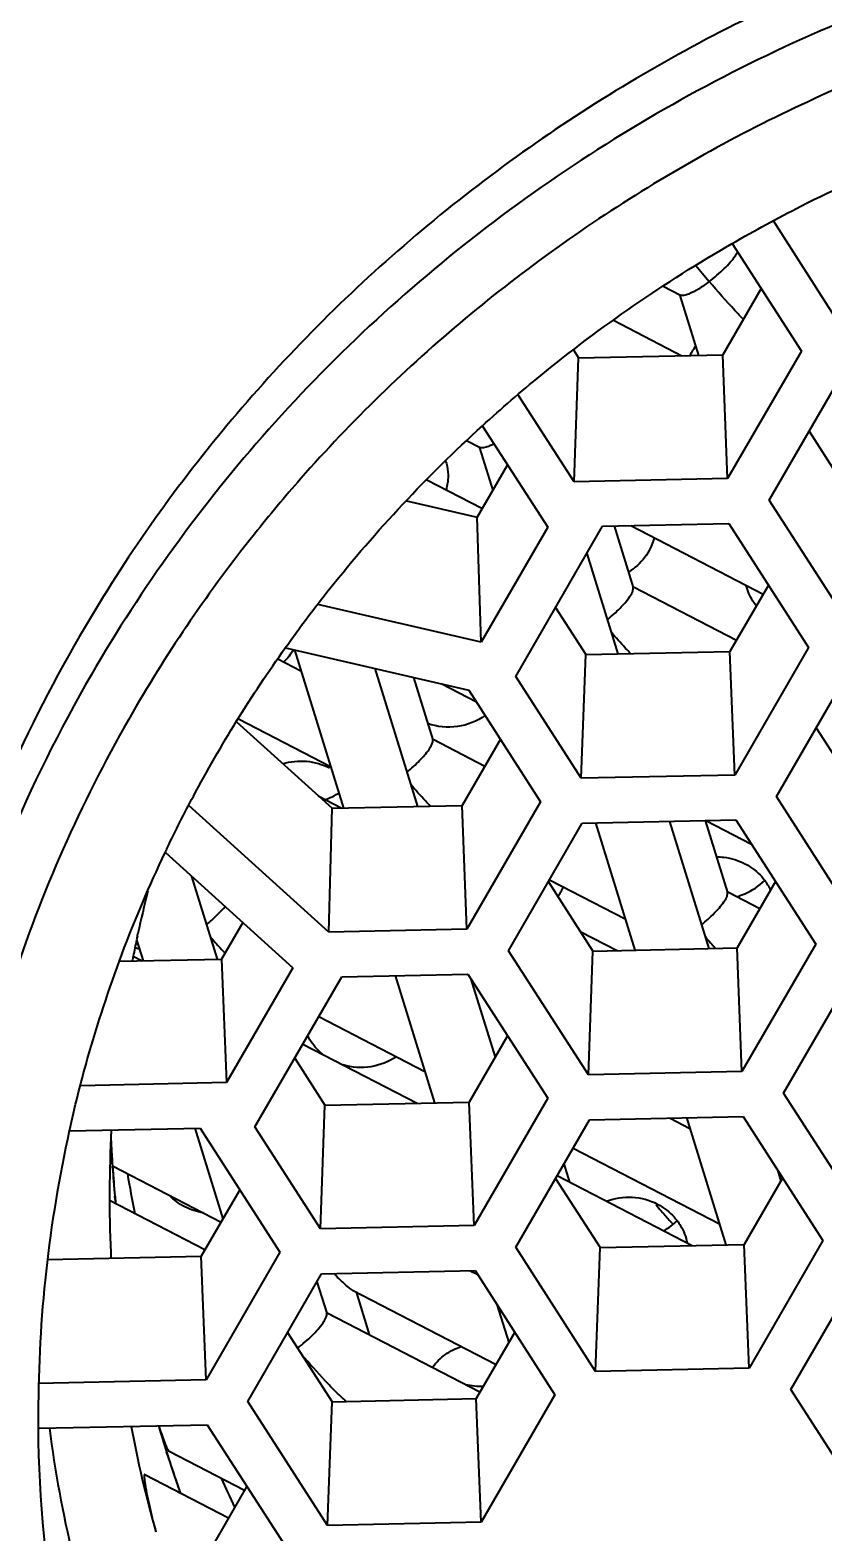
# Model space of a CAD drawing. Header units: millimetres. Extents: x 19741 to 22117, y -10160 to -6800.
# Drawn here: x 20987.01 to 20990.35, y -8159.89 to -8153.57 of the extents above; entities that cross this region are included whole.
import ezdxf

# ---------------------------------------------------------------- set-up
doc = ezdxf.new("R2010")
doc.units = ezdxf.units.MM
doc.styles.add('ARIAL', font='arial.ttf')
doc.dimstyles.get("Standard").update_dxf_attribs({"dimtxt": 15, "dimasz": 15, "dimexe": 0.18, "dimexo": 0.0625, "dimgap": 4, "dimtad": 0, "dimdec": 1, "dimdsep": 46, "dimtxsty": 'ARIAL', "dimcen": 0, "dimclrd": 5, "dimclre": 5, "dimclrt": 5, "dimadec": 0, "dimazin": 0, "dimtfac": 1, "dimtdec": 1, "dimtofl": 0, "dimtmove": 0, "dimatfit": 3, "dimfxl": 1, "dimtolj": 1, "dimtzin": 0, "dimarcsym": 0})

# ---------------------------------------------------------------- blocks, each defined once
blk = doc.blocks.new('*D105')
at = {"color": 5, "lineweight": -2, "transparency": 16777216}
for p, q in [((20930.7178, -8157.9199), (20930.7178, -8082.0154)), ((21055.5762, -8157.9169), (21055.5762, -8082.0154)), ((20945.7178, -8082.1954), (21040.5762, -8082.1954)), ((21055.5762, -8082.1954), (21070.5762, -8082.1954))]:
    blk.add_line(p, q, dxfattribs=at)
at = {"color": 5, "transparency": 16777216}
for points in [[(20945.7178, -8079.6954), (20945.7178, -8084.6954), (20930.7178, -8082.1954)], [(21040.5762, -8079.6954), (21040.5762, -8084.6954), (21055.5762, -8082.1954)]]:
    blk.add_solid(points, dxfattribs=at)
at = {"layer": 'Defpoints', "color": 0, "transparency": 16777216}
for p in [(21055.5762, -8082.1954), (20930.7178, -8157.9824), (21055.5762, -8157.9794)]:
    blk.add_point(p, dxfattribs=at)
at = {"color": 5, "transparency": 16777216, "insert": (21099.3631, -8082.1954), "char_height": 15, "attachment_point": 5, "style": 'ARIAL'}
blk.add_mtext('\\A1;%%C125', dxfattribs=at)

msp = doc.modelspace()

# ---------------------------------------------------------------- linework, layer by layer
at = {"linetype": 'Continuous'}
for p, q in [((20990.4304, -8154.8211), (20990.1416, -8154.372)), ((20989.9686, -8154.4669), (20990.2595, -8154.9193)), ((20989.6779, -8154.6467), (20989.7506, -8154.6843)), ((20989.7478, -8154.6852), (20989.826, -8154.9378)), ((20990.0903, -8154.6563), (20989.9287, -8154.9356)), ((20989.468, -8154.7898), (20989.7568, -8154.9393)), ((20989.2995, -8154.9144), (20989.3215, -8154.9486)), ((20989.3026, -8155.4696), (20989.3215, -8154.9486)), ((20989.3215, -8154.9486), (20989.9287, -8154.9356)), ((20989.9491, -8155.4557), (20989.9287, -8154.9356)), ((20990.2595, -8154.9193), (20989.9491, -8155.4557)), ((20990.1245, -8155.5465), (20990.435, -8155.0101)), ((20989.3026, -8155.4696), (20989.0665, -8155.1025)), ((20988.9177, -8155.235), (20989.1917, -8155.6611)), ((20990.2922, -8155.2568), (20990.4794, -8155.5479)), ((20988.8497, -8155.296), (20988.9071, -8155.3257)), ((20988.9044, -8155.3265), (20988.9599, -8155.5062)), ((20989.0225, -8155.398), (20988.8947, -8155.6188)), ((20988.6821, -8155.4609), (20988.9142, -8155.5811)), ((20989.9491, -8155.4557), (20989.3026, -8155.4696)), ((20988.5966, -8155.5501), (20988.8947, -8155.6188)), ((20990.4605, -8156.0688), (20990.1245, -8155.5465)), ((20988.9121, -8156.1442), (20988.8947, -8155.6188)), ((20989.1917, -8155.6611), (20988.9121, -8156.1442)), ((20989.0567, -8156.2882), (20989.4226, -8155.6562)), ((20989.4226, -8155.6562), (20989.9536, -8155.6447)), ((20989.4711, -8155.6551), (20989.5512, -8155.914)), ((20989.5408, -8155.6536), (20990.0983, -8155.9422)), ((20989.9536, -8155.6447), (20990.2896, -8156.1671)), ((20989.356, -8155.7712), (20989.4866, -8156.1935)), ((20989.5518, -8155.9183), (20989.5512, -8155.914)), ((20989.5526, -8155.9115), (20989.9862, -8156.1359)), ((20990.1204, -8155.904), (20989.9587, -8156.1833)), ((20988.9121, -8156.1442), (20988.2241, -8155.9857)), ((20989.2244, -8155.9986), (20989.3516, -8156.1964)), ((20988.0876, -8156.1684), (20988.86, -8156.3463)), ((20990.2896, -8156.1671), (20989.9792, -8156.7034)), ((20988.0559, -8156.2148), (20988.1528, -8156.2649)), ((20988.1256, -8156.1771), (20988.3315, -8156.8426)), ((20989.3327, -8156.7173), (20989.3516, -8156.1964)), ((20989.3516, -8156.1964), (20989.9587, -8156.1833)), ((20989.9792, -8156.7034), (20989.9587, -8156.1833)), ((20988.4638, -8156.255), (20988.6434, -8156.8359)), ((20988.6264, -8156.2925), (20988.7078, -8156.5554)), ((20989.3327, -8156.7173), (20989.0567, -8156.2882)), ((20990.1546, -8156.7942), (20990.4651, -8156.2579)), ((20988.7457, -8156.32), (20988.8916, -8156.3955)), ((20988.86, -8156.3463), (20989.1618, -8156.8156)), ((20987.8817, -8156.4802), (20988.2839, -8156.8436)), ((20987.89, -8156.4667), (20988.2772, -8156.6671)), ((20990.3223, -8156.5046), (20990.5095, -8156.7956)), ((20988.7083, -8156.5596), (20988.7078, -8156.5554)), ((20988.7091, -8156.5528), (20988.9271, -8156.6656)), ((20988.9926, -8156.5525), (20988.8309, -8156.8318)), ((20989.9792, -8156.7034), (20989.3327, -8156.7173)), ((20988.2256, -8156.791), (20988.3256, -8156.8427)), ((20990.4906, -8157.3166), (20990.1546, -8156.7942)), ((20988.2706, -8157.3644), (20987.6804, -8156.8313)), ((20988.2706, -8157.3644), (20988.2839, -8156.8436)), ((20988.2839, -8156.8436), (20988.8309, -8156.8318)), ((20988.8513, -8157.3519), (20988.8309, -8156.8318)), ((20989.1618, -8156.8156), (20988.8513, -8157.3519)), ((20989.0268, -8157.4427), (20989.3372, -8156.9064)), ((20989.3372, -8156.9064), (20989.9837, -8156.8925)), ((20989.3928, -8156.9052), (20989.5583, -8157.4403)), ((20989.7047, -8156.8985), (20989.8703, -8157.4336)), ((20989.8548, -8156.8952), (20989.9483, -8157.1974)), ((20989.8571, -8156.8952), (20990.0495, -8156.9948)), ((20989.9837, -8156.8925), (20990.3197, -8157.4149)), ((20987.5822, -8157.0302), (20988.1186, -8157.5148)), ((20987.6925, -8157.1299), (20987.8003, -8157.4782)), ((20989.1944, -8157.1531), (20989.3816, -8157.4442)), ((20989.1995, -8157.1444), (20989.5177, -8157.3091)), ((20990.1505, -8157.1518), (20989.9888, -8157.4311)), ((20989.9489, -8157.2017), (20989.9483, -8157.1974)), ((20989.9496, -8157.1948), (20990.085, -8157.2649)), ((20987.9075, -8157.3241), (20987.8185, -8157.4778)), ((20988.8513, -8157.3519), (20988.2706, -8157.3644)), ((20989.3287, -8157.3618), (20989.4835, -8157.442)), ((20987.4609, -8157.3963), (20987.4883, -8157.485)), ((20987.4643, -8157.3802), (20987.4663, -8157.3707)), ((20987.4643, -8157.3802), (20987.4663, -8157.3707)), ((20989.3816, -8157.4442), (20989.9888, -8157.4311)), ((20990.0092, -8157.9512), (20989.9888, -8157.4311)), ((20990.3197, -8157.4149), (20990.0092, -8157.9512)), ((20987.3901, -8157.4871), (20987.8185, -8157.4778)), ((20987.4466, -8157.4657), (20987.484, -8157.485)), ((20987.8185, -8157.4778), (20987.839, -8157.9979)), ((20989.3628, -8157.9651), (20989.0268, -8157.4427)), ((20989.3628, -8157.9651), (20989.3816, -8157.4442)), ((20988.1186, -8157.5148), (20987.839, -8157.9979)), ((20987.959, -8158.1845), (20988.3249, -8157.5524)), ((20988.3249, -8157.5524), (20988.8559, -8157.541)), ((20988.5496, -8157.5476), (20988.7152, -8158.0827)), ((20988.8559, -8157.541), (20989.1919, -8158.0634)), ((20988.8669, -8157.5581), (20988.97, -8157.8913)), ((20990.1847, -8158.042), (20990.4951, -8157.5057)), ((20988.2281, -8157.7196), (20988.6743, -8157.9505)), ((20989.0227, -8157.8003), (20988.861, -8158.0796)), ((20988.161, -8157.8354), (20988.6419, -8158.0843)), ((20988.1266, -8157.8949), (20988.2538, -8158.0927)), ((20987.839, -8157.9979), (20987.2254, -8158.0112)), ((20990.0092, -8157.9512), (20989.3628, -8157.9651)), ((20989.1919, -8158.0634), (20988.8814, -8158.5997)), ((20990.5207, -8158.5644), (20990.1847, -8158.042)), ((20988.2349, -8158.6136), (20988.2538, -8158.0927)), ((20988.2538, -8158.0927), (20988.861, -8158.0796)), ((20988.8814, -8158.5997), (20988.861, -8158.0796)), ((20987.1789, -8158.2013), (20987.7281, -8158.1895)), ((20987.7064, -8158.19), (20987.8243, -8158.5707)), ((20987.7281, -8158.1895), (20988.0641, -8158.7119)), ((20988.2349, -8158.6136), (20987.959, -8158.1845)), ((20989.0568, -8158.6905), (20989.3673, -8158.1542)), ((20989.3673, -8158.1542), (20990.0138, -8158.1402)), ((20989.7064, -8158.1469), (20989.7904, -8158.1903)), ((20989.7765, -8158.1453), (20989.942, -8158.6805)), ((20990.0138, -8158.1402), (20990.3498, -8158.6626)), ((20989.2983, -8158.2734), (20989.9148, -8158.5925)), ((20987.3599, -8158.3565), (20987.3594, -8158.3493)), ((20987.3599, -8158.3565), (20987.3595, -8158.3493)), ((20987.3619, -8158.3492), (20987.8164, -8158.5844)), ((20989.2598, -8158.3398), (20989.2835, -8158.4163)), ((20990.1585, -8158.3653), (20990.1731, -8158.4124)), ((20989.2245, -8158.4009), (20989.4117, -8158.6919)), ((20989.2312, -8158.3893), (20989.7998, -8158.6836)), ((20990.1806, -8158.3995), (20990.0189, -8158.6788)), ((20987.3475, -8158.4923), (20987.748, -8158.6995)), ((20987.3711, -8158.4897), (20987.3698, -8158.4759)), ((20987.3698, -8158.4762), (20987.3709, -8158.4872)), ((20987.3711, -8158.4897), (20987.3699, -8158.4759)), ((20987.3701, -8158.4761), (20987.3709, -8158.4872)), ((20987.8949, -8158.4488), (20987.7332, -8158.7281)), ((20988.8814, -8158.5997), (20988.2349, -8158.6136)), ((20989.3928, -8159.2129), (20989.0568, -8158.6905)), ((20989.3928, -8159.2129), (20989.4117, -8158.6919)), ((20989.4117, -8158.6919), (20990.0189, -8158.6788)), ((20990.0393, -8159.1989), (20990.0189, -8158.6788)), ((20990.3498, -8158.6626), (20990.0393, -8159.1989)), ((20987.0865, -8158.742), (20987.7332, -8158.7281)), ((20987.7536, -8159.2482), (20987.7332, -8158.7281)), ((20988.0641, -8158.7119), (20987.7536, -8159.2482)), ((20990.2147, -8159.2897), (20990.5252, -8158.7534)), ((20987.929, -8159.339), (20988.2395, -8158.8027)), ((20988.2395, -8158.8027), (20988.886, -8158.7887)), ((20988.8648, -8158.7892), (20988.8969, -8158.8058)), ((20988.886, -8158.7887), (20989.222, -8159.3111)), ((20988.2203, -8158.8358), (20988.2613, -8158.9685)), ((20988.3705, -8158.8712), (20988.9743, -8159.1836)), ((20988.3846, -8158.8784), (20988.44, -8159.0577)), ((20988.9778, -8158.9314), (20989.0274, -8159.0919)), ((20988.2619, -8158.9727), (20988.2613, -8158.9685)), ((20988.2627, -8158.9659), (20988.9058, -8159.2988)), ((20988.0967, -8159.0494), (20988.2839, -8159.3404)), ((20989.0527, -8159.048), (20988.8911, -8159.3273)), ((20990.0393, -8159.1989), (20989.3928, -8159.2129)), ((20987.7536, -8159.2482), (20987.047, -8159.2634)), ((20988.2839, -8159.3404), (20988.8911, -8159.3273)), ((20988.9115, -8159.8474), (20988.8911, -8159.3273)), ((20989.222, -8159.3111), (20988.9115, -8159.8474)), ((20990.5507, -8159.8121), (20990.2147, -8159.2897)), ((20988.265, -8159.8614), (20987.929, -8159.339)), ((20988.265, -8159.8614), (20988.2839, -8159.3404)), ((20987.0516, -8159.4525), (20987.7581, -8159.4372)), ((20987.5553, -8159.4461), (20987.554, -8159.4418)), ((20987.5558, -8159.446), (20987.5545, -8159.4416)), ((20987.7581, -8159.4372), (20988.0941, -8159.9596)), ((20987.5911, -8159.5637), (20987.5873, -8159.552)), ((20987.5911, -8159.5637), (20987.5875, -8159.5519)), ((20987.5974, -8159.5489), (20987.9152, -8159.7134)), ((20987.4951, -8159.6466), (20987.8481, -8159.8292)), ((20987.9249, -8159.6966), (20987.7632, -8159.9758)), ((20987.6447, -8159.724), (20987.6415, -8159.7148)), ((20987.6447, -8159.724), (20987.6416, -8159.7147)), ((20988.9115, -8159.8474), (20988.265, -8159.8614))]:
    msp.add_line(p, q, dxfattribs=at)
for centre, radius, start, end in [((20993.362, -8151.6583), 4.582, 219.28505, 220.38293), ((20990.0019, -8155.0392), 0.2344, 142.99205, 154.54254), ((20988.5468, -8155.4488), 0.2254, 345.83929, 353.80354), ((20988.1556, -8156.5324), 0.2921, 292.47869, 299.7356), ((20988.1577, -8156.5362), 0.2878, 299.74601, 302.40872), ((20988.155, -8156.5311), 0.2936, 290.10655, 292.48376), ((20992.661, -8159.4387), 5.6225, 154.42274, 154.62903), ((20989.0446, -8157.079), 0.2337, 324.37175, 335.87344), ((20989.9188, -8157.2876), 0.2338, 25.41054, 37.07745), ((20992.5761, -8158.4846), 5.2298, 165.69551, 167.70202), ((20992.5654, -8158.4823), 5.2188, 167.98978, 168.76742), ((20987.5309, -8157.1424), 0.2978, 254.98293, 258.7222), ((20992.5681, -8158.4828), 5.2216, 167.80912, 167.98983), ((20990.711, -8154.8271), 3.8963, 221.01851, 221.93108), ((20990.3202, -8155.178), 3.3711, 221.9316, 222.45874), ((20992.7841, -8154.8374), 3.8817, 221.01701, 221.96582), ((20992.5623, -8158.4816), 5.2157, 168.76748, 168.99444), ((20992.5172, -8159.3904), 5.4703, 167.44312, 179.98874), ((20992.5336, -8158.4778), 5.1867, 176.90277, 182.5938), ((20992.5304, -8157.9895), 5.1835, 182.70059, 183.98119), ((20992.5344, -8157.9893), 5.1874, 182.87808, 183.98007), ((20992.5386, -8157.9889), 5.1917, 183.98124, 185.38531), ((20992.5402, -8157.9889), 5.1933, 184.05919, 185.38109), ((20992.5555, -8157.4985), 5.2087, 189.75855, 191.62293), ((20992.5431, -8157.9885), 5.1962, 185.50755, 185.71122), ((20992.5422, -8157.9887), 5.1953, 185.53379, 185.70799), ((20992.9349, -8155.7019), 4.3248, 220.53416, 220.96811), ((20992.9388, -8155.6985), 4.3301, 220.96816, 221.64877), ((20989.5394, -8158.3743), 0.2841, 299.5864, 313.89579), ((20992.9421, -8155.6956), 4.3344, 221.64871, 221.96589), ((20990.7751, -8158.5576), 3.4264, 182.5903, 182.9904), ((20992.5298, -8158.4779), 5.1828, 182.59414, 182.8578), ((20988.9112, -8158.9738), 0.3014, 257.52064, 271.96511), ((20992.5052, -8159.3893), 5.4583, 179.99981, 180.66327), ((20988.6887, -8158.9385), 0.5292, 227.78682, 229.21339), ((20992.5323, -8158.7342), 5.4857, 187.51416, 193.21389), ((20992.5781, -8158.4705), 5.2318, 190.72607, 195.72735), ((20992.6025, -8157.9754), 5.2572, 196.19679, 197.45303), ((20988.9635, -8159.0062), 1.4748, 197.17394, 197.42702), ((20992.5958, -8157.9772), 5.2502, 196.24738, 196.83701), ((20992.6035, -8157.9749), 5.2582, 196.83702, 197.45317), ((20992.6103, -8157.9729), 5.2653, 197.45325, 199.42896), ((20992.6159, -8157.9709), 5.2713, 197.58774, 198.97448), ((20992.6236, -8157.9683), 5.2793, 198.97421, 199.31775), ((20992.6789, -8157.4571), 5.3392, 204.40142, 205.83584)]:
    msp.add_arc(centre, radius, start, end, dxfattribs=at)
for points, knots in [([(20930.7176, -8157.979), (20930.5043, -8154.001), (20930.9367, -8145.9575), (20934.1422, -8134.293), (20938.8251, -8125.2971), (20943.6432, -8118.7626), (20949.1646, -8112.6892), (20957.2483, -8106.1488), (20966.5073, -8101.3112), (20974.4124, -8098.5504), (20982.5947, -8096.5516), (20988.9334, -8095.9448), (20993.1469, -8095.9448)], [0, 0, 0, 0, 0.121522, 0.243492, 0.366411, 0.428424, 0.490784, 0.616404, 0.743348, 0.807307, 0.871469, 1, 1, 1, 1]), ([(20930.9311, -8157.6774), (20931.0711, -8153.9146), (20931.8617, -8148.2623), (20934.0278, -8141.0161), (20936.9272, -8133.974), (20941.8827, -8125.7127), (20948.3811, -8118.5405), (20954.3615, -8113.5883), (20960.8475, -8109.178), (20969.7445, -8104.8104), (20981.2406, -8101.602), (20993.1715, -8100.5219), (21005.1015, -8101.6109), (21016.595, -8104.8278), (21025.4884, -8109.202), (21031.9706, -8113.6172), (21037.947, -8118.5737), (21044.4394, -8125.7508), (21049.388, -8134.0159), (21052.2816, -8141.0601), (21054.4417, -8148.308), (21055.2276, -8153.961), (21055.3644, -8157.7238)], [0, 0, 0, 0, 0.060743, 0.091251, 0.121862, 0.183409, 0.24559, 0.276968, 0.308508, 0.371957, 0.43586, 0.500007, 0.564153, 0.628055, 0.691501, 0.72304, 0.754416, 0.816594, 0.87814, 0.90875, 0.939257, 1, 1, 1, 1]), ([(21024.3216, -8210.3101), (21027.7783, -8208.3987), (21034.3124, -8203.9325), (21042.5822, -8195.5209), (21048.9715, -8185.7376), (21053.225, -8174.9572), (21055.1757, -8163.5939), (21054.7457, -8152.0876), (21051.9519, -8140.8846), (21046.9056, -8130.4175), (21039.8061, -8121.0875), (21030.9296, -8113.2485), (21020.6185, -8107.1955), (21009.2666, -8103.1543), (20997.3052, -8101.2748), (20985.1856, -8101.6278), (20973.3708, -8104.1968), (20965.9533, -8107.3434), (20962.4467, -8109.243)], [0, 0, 0, 0, 0.063059, 0.125441, 0.187164, 0.248341, 0.309174, 0.36992, 0.430848, 0.492201, 0.554154, 0.616784, 0.680067, 0.743881, 0.808029, 0.872266, 0.936332, 1, 1, 1, 1]), ([(20933.5, -8153.8408), (20933.8912, -8150.4006), (20935.3499, -8143.5582), (20939.4664, -8133.8791), (20945.3759, -8125.0725), (20952.8765, -8117.4363), (20961.7149, -8111.221), (20971.5964, -8106.6312), (20982.1879, -8103.8157), (20989.4949, -8103.1837), (20993.1469, -8103.1837)], [0, 0, 0, 0, 0.121505, 0.243723, 0.366989, 0.491492, 0.617254, 0.744133, 0.87184, 1, 1, 1, 1]), ([(20970.7864, -8159.6903), (20970.7481, -8158.2858), (20970.9706, -8155.4541), (20972.1879, -8151.3644), (20974.2388, -8147.5855), (20977.0393, -8144.2699), (20980.4763, -8141.5472), (20984.4129, -8139.5238), (20988.6912, -8138.2775), (20991.6622, -8137.9972), (20993.1469, -8137.9972)], [0, 0, 0, 0, 0.121571, 0.243627, 0.366646, 0.490943, 0.616628, 0.743595, 0.871529, 1, 1, 1, 1]), ([(20950.0985, -8147.413), (20949.59, -8148.992), (20948.7656, -8152.2117), (20948.1323, -8157.1503), (20948.1116, -8162.1266), (20948.9, -8168.7188), (20951.4176, -8176.7454), (20956.6989, -8185.4168), (20963.9486, -8192.6904), (20972.7688, -8198.1754), (20982.6746, -8201.5851), (20989.6579, -8202.3555), (20993.1469, -8202.3555)], [0, 0, 0, 0, 0.061272, 0.122397, 0.183469, 0.244587, 0.367105, 0.490819, 0.6161, 0.742973, 0.87113, 1, 1, 1, 1]), ([(20981.4339, -8159.1901), (20981.4339, -8158.4661), (20981.5857, -8157.0102), (20982.2592, -8154.9166), (20983.3517, -8152.9881), (20984.8202, -8151.3001), (20986.6072, -8149.9164), (20988.6438, -8148.8894), (20990.8512, -8148.2574), (20992.3819, -8148.1153), (20993.1469, -8148.1153)], [0, 0, 0, 0, 0.121543, 0.243624, 0.36669, 0.49103, 0.616736, 0.743689, 0.87159, 1, 1, 1, 1]), ([(21004.5563, -8158.8198), (21004.5377, -8158.1273), (21004.3573, -8156.7384), (21003.6692, -8154.7489), (21002.5891, -8152.9212), (21001.1584, -8151.3244), (20999.4298, -8150.0173), (20996.8155, -8148.7236), (20993.1469, -8148.0466), (20989.4783, -8148.7236), (20986.8641, -8150.0173), (20985.1355, -8151.3244), (20983.7047, -8152.9212), (20982.6246, -8154.7489), (20981.9365, -8156.7384), (20981.7561, -8158.1273), (20981.7376, -8158.8198)], [0, 0, 0, 0, 0.060726, 0.121768, 0.183337, 0.24558, 0.308532, 0.372125, 0.5, 0.627875, 0.691468, 0.754419, 0.816663, 0.878232, 0.939274, 1, 1, 1, 1]), ([(20975.0157, -8150.9172), (20974.2849, -8152.3492), (20973.1945, -8155.4114), (20972.8305, -8160.2608), (20973.7634, -8165.0435), (20975.9317, -8169.4462), (20979.1903, -8173.1895), (20983.3279, -8176.0395), (20988.0772, -8177.8217), (20991.458, -8178.2254), (20993.1469, -8178.2254)], [0, 0, 0, 0, 0.122878, 0.245062, 0.367446, 0.490869, 0.615895, 0.742673, 0.870915, 1, 1, 1, 1]), ([(20999.8963, -8158.8732), (20999.8782, -8158.5288), (20999.7825, -8157.8403), (20999.465, -8156.8454), (20998.982, -8155.912), (20998.3463, -8155.065), (20997.5748, -8154.3263), (20996.6879, -8153.7152), (20995.7088, -8153.2473), (20994.6631, -8152.9348), (20993.578, -8152.7856), (20992.4817, -8152.8035), (20991.4027, -8152.9881), (20990.369, -8153.3347), (20989.4076, -8153.8344), (20988.5435, -8154.4743), (20987.7996, -8155.2376), (20987.3948, -8155.8188), (20987.2191, -8156.1223)], [0, 0, 0, 0, 0.060488, 0.121213, 0.182328, 0.243941, 0.30611, 0.368832, 0.432047, 0.495648, 0.559487, 0.623396, 0.687198, 0.750728, 0.813845, 0.876451, 0.9385, 1, 1, 1, 1]), ([(20991.3095, -8153.2321), (20990.8862, -8153.3463), (20990.0625, -8153.6537), (20988.9441, -8154.3375), (20987.9888, -8155.2163), (20987.4828, -8155.9144), (20987.2697, -8156.2826)], [0, 0, 0, 0, 0.253651, 0.505106, 0.753902, 1, 1, 1, 1]), ([(20991.4489, -8153.4569), (20991.1299, -8153.5385), (20990.5047, -8153.7478), (20989.6269, -8154.1942), (20988.8309, -8154.7618), (20988.365, -8155.2147), (20988.1521, -8155.4564)], [0, 0, 0, 0, 0.252622, 0.503709, 0.752902, 1, 1, 1, 1]), ([(20989.9683, -8154.4666), (20990.0631, -8154.4119), (20990.4489, -8154.2026), (20990.857, -8154.0343), (20991.1704, -8153.9328)], [0, 0, 0, 0, 0.249298, 1, 1, 1, 1]), ([(20991.4331, -8216.6058), (20987.3322, -8216.4948), (20981.1795, -8215.7279), (20973.28, -8213.5339), (20965.6827, -8210.5962), (20956.8497, -8205.5722), (20949.244, -8198.9067), (20944.1293, -8192.7811), (20939.7288, -8186.2271), (20935.5886, -8177.2695), (20933.0486, -8165.7688), (20933.0526, -8157.9223), (20933.4751, -8154.0634)], [0, 0, 0, 0, 0.128621, 0.192791, 0.256745, 0.383633, 0.509158, 0.571464, 0.633428, 0.756283, 0.878292, 1, 1, 1, 1]), ([(20973.2078, -8154.1332), (20972.8054, -8155.5644), (20972.3431, -8158.5351), (20972.7412, -8163.0238), (20973.9633, -8166.5911), (20975.4265, -8169.2209), (20977.2068, -8171.6895), (20979.9776, -8174.3856), (20983.3005, -8176.4015), (20986.1924, -8177.558), (20989.2147, -8178.3985), (20991.5776, -8178.6545), (20993.1469, -8178.6545)], [0, 0, 0, 0, 0.122048, 0.243995, 0.366571, 0.428397, 0.490582, 0.615931, 0.742833, 0.806876, 0.871163, 1, 1, 1, 1]), ([(20990.0229, -8216.1738), (20986.0129, -8215.9749), (20980.0104, -8215.0989), (20972.3225, -8212.8076), (20964.9411, -8209.8059), (20956.3771, -8204.762), (20949.0176, -8198.1528), (20944.0727, -8192.1111), (20939.8192, -8185.6624), (20935.8186, -8176.8739), (20933.3592, -8165.6128), (20933.3538, -8157.9337), (20933.7564, -8154.1547)], [0, 0, 0, 0, 0.128635, 0.19279, 0.256725, 0.383569, 0.509059, 0.571354, 0.633313, 0.75619, 0.878242, 1, 1, 1, 1]), ([(20934.1675, -8154.1882), (20933.7611, -8157.9606), (20933.7607, -8165.6275), (20936.2208, -8176.8715), (20941.0326, -8187.4104), (20947.991, -8196.8014), (20956.8023, -8204.6621), (20967.1012, -8210.6742), (20978.4581, -8214.5964), (20986.4301, -8215.7129), (20990.4323, -8215.8864)], [0, 0, 0, 0, 0.121821, 0.243933, 0.366866, 0.491007, 0.616541, 0.743419, 0.871379, 1, 1, 1, 1]), ([(20934.4759, -8154.2254), (20934.0645, -8157.98), (20934.0518, -8165.6125), (20936.4852, -8176.8096), (20941.264, -8187.3073), (20948.1842, -8196.6639), (20956.9535, -8204.4972), (20967.2077, -8210.4893), (20978.5183, -8214.3987), (20986.4588, -8215.5115), (20990.4453, -8215.6844)], [0, 0, 0, 0, 0.121789, 0.243869, 0.366776, 0.490906, 0.616444, 0.743343, 0.871338, 1, 1, 1, 1]), ([(20988.9166, -8155.234), (20988.9966, -8155.1611), (20989.3258, -8154.8775), (20989.6858, -8154.6297), (20989.9683, -8154.4666)], [0, 0, 0, 0, 0.249081, 1, 1, 1, 1]), ([(20989.8717, -8154.6269), (20989.8939, -8154.6101), (20989.9333, -8154.5761), (20989.9687, -8154.5375), (20989.9824, -8154.5177)], [0, 0, 0, 0, 0.536104, 1, 1, 1, 1]), ([(20989.9824, -8154.5177), (20989.9833, -8154.5164), (20989.9866, -8154.5114), (20989.9896, -8154.5064), (20989.9916, -8154.5025)], [0, 0, 0, 0, 0.269299, 1, 1, 1, 1]), ([(20989.8717, -8154.6269), (20989.8569, -8154.6382), (20989.8293, -8154.6574), (20989.7995, -8154.6738), (20989.7855, -8154.6794)], [0, 0, 0, 0, 0.551262, 1, 1, 1, 1]), ([(20990.0151, -8154.7863), (20990.0032, -8154.774), (20989.9541, -8154.722), (20989.9069, -8154.6683), (20989.8717, -8154.6269)], [0, 0, 0, 0, 0.239511, 1, 1, 1, 1]), ([(20989.7855, -8154.6794), (20989.7787, -8154.6821), (20989.7676, -8154.6859), (20989.7547, -8154.6865), (20989.7506, -8154.6843)], [0, 0, 0, 0, 0.610516, 1, 1, 1, 1]), ([(20988.087, -8156.168), (20988.1472, -8156.0834), (20988.3982, -8155.7504), (20988.6851, -8155.4447), (20988.9166, -8155.234)], [0, 0, 0, 0, 0.249082, 1, 1, 1, 1]), ([(20988.942, -8155.3208), (20988.9353, -8155.3235), (20988.9242, -8155.3273), (20988.9113, -8155.3278), (20988.9071, -8155.3257)], [0, 0, 0, 0, 0.610516, 1, 1, 1, 1]), ([(20988.9655, -8155.3096), (20988.9635, -8155.3107), (20988.9558, -8155.3147), (20988.9479, -8155.3184), (20988.942, -8155.3208)], [0, 0, 0, 0, 0.268983, 1, 1, 1, 1]), ([(20988.1521, -8155.4564), (20988.0851, -8155.5325), (20987.8257, -8155.8419), (20987.5966, -8156.1768), (20987.4452, -8156.4385)], [0, 0, 0, 0, 0.251137, 1, 1, 1, 1]), ([(20989.6399, -8155.7048), (20989.6325, -8155.7344), (20989.6051, -8155.7915), (20989.5579, -8155.8336), (20989.5314, -8155.8496)], [0, 0, 0, 0, 0.494957, 1, 1, 1, 1]), ([(20990.0694, -8155.9918), (20990.0645, -8155.9854), (20990.0461, -8155.9591), (20990.0332, -8155.9289), (20990.0275, -8155.9056)], [0, 0, 0, 0, 0.252395, 1, 1, 1, 1]), ([(20989.4423, -8156.05), (20989.461, -8156.0348), (20989.4943, -8156.0047), (20989.5242, -8155.9711), (20989.5359, -8155.9541)], [0, 0, 0, 0, 0.539198, 1, 1, 1, 1]), ([(20989.5359, -8155.9541), (20989.5404, -8155.9476), (20989.5472, -8155.9364), (20989.5518, -8155.9236), (20989.5518, -8155.9183)], [0, 0, 0, 0, 0.596628, 1, 1, 1, 1]), ([(20989.5398, -8156.1923), (20989.533, -8156.1851), (20989.5054, -8156.1551), (20989.4784, -8156.1247), (20989.4582, -8156.1015)], [0, 0, 0, 0, 0.244423, 1, 1, 1, 1]), ([(20987.2191, -8156.1223), (20986.9752, -8156.5435), (20986.5856, -8157.4429), (20986.4204, -8158.4094), (20986.3965, -8158.8922)], [0, 0, 0, 0, 0.501739, 1, 1, 1, 1]), ([(20987.5895, -8157.0114), (20987.6247, -8156.9379), (20987.7721, -8156.6464), (20987.9448, -8156.3677), (20988.087, -8156.168)], [0, 0, 0, 0, 0.24936, 1, 1, 1, 1]), ([(20987.2697, -8156.2826), (20987.0034, -8156.7426), (20986.5885, -8157.7322), (20986.4469, -8158.7963), (20986.4469, -8159.3242)], [0, 0, 0, 0, 0.501751, 1, 1, 1, 1]), ([(20987.4452, -8156.4385), (20987.2421, -8156.7892), (20986.9069, -8157.5315), (20986.6433, -8158.7203), (20986.6305, -8159.9357), (20986.8692, -8161.1296), (20987.3499, -8162.2559), (20988.0532, -8163.2707), (20988.8008, -8163.99), (20989.4776, -8164.4742), (20990.2048, -8164.8955), (20991.1895, -8165.2914), (20992.2335, -8165.4974), (20993.0823, -8165.5448), (20993.9319, -8165.5134), (20994.9802, -8165.3269), (20996.1682, -8164.8756), (20997.2413, -8164.2135), (20998.1577, -8163.3661), (20998.6437, -8162.6943), (20998.8487, -8162.3402)], [0, 0, 0, 0, 0.061281, 0.12216, 0.182889, 0.243742, 0.304971, 0.366769, 0.429238, 0.460764, 0.492448, 0.556152, 0.620237, 0.652384, 0.684535, 0.748646, 0.812398, 0.875598, 0.938135, 1, 1, 1, 1]), ([(20988.9283, -8156.4525), (20988.8946, -8156.4772), (20988.8132, -8156.5101), (20988.726, -8156.5011), (20988.6864, -8156.4869)], [0, 0, 0, 0, 0.497997, 1, 1, 1, 1]), ([(20988.5988, -8156.6913), (20988.6175, -8156.6761), (20988.6508, -8156.6461), (20988.6808, -8156.6124), (20988.6924, -8156.5954)], [0, 0, 0, 0, 0.539198, 1, 1, 1, 1]), ([(20988.6924, -8156.5954), (20988.6969, -8156.5889), (20988.7037, -8156.5778), (20988.7083, -8156.5649), (20988.7083, -8156.5596)], [0, 0, 0, 0, 0.596628, 1, 1, 1, 1]), ([(20988.0766, -8156.6561), (20988.1087, -8156.6463), (20988.1772, -8156.6392), (20988.2434, -8156.6584), (20988.2731, -8156.6738)], [0, 0, 0, 0, 0.500935, 1, 1, 1, 1]), ([(20988.6973, -8156.8347), (20988.6904, -8156.8274), (20988.6625, -8156.7971), (20988.6351, -8156.7663), (20988.6147, -8156.7429)], [0, 0, 0, 0, 0.244328, 1, 1, 1, 1]), ([(20987.1778, -8158.2011), (20987.2002, -8158.1004), (20987.3014, -8157.6994), (20987.4479, -8157.31), (20987.5808, -8157.0296)], [0, 0, 0, 0, 0.24954, 1, 1, 1, 1]), ([(20989.902, -8157.0477), (20989.9124, -8157.0477), (20989.9538, -8157.0501), (20989.9945, -8157.0625), (20990.022, -8157.0767)], [0, 0, 0, 0, 0.251851, 1, 1, 1, 1]), ([(20990.022, -8157.0767), (20990.0302, -8157.0809), (20990.0616, -8157.0994), (20990.089, -8157.1249), (20990.1054, -8157.1467)], [0, 0, 0, 0, 0.252665, 1, 1, 1, 1]), ([(20989.9884, -8157.2152), (20989.9994, -8157.2118), (20990.0421, -8157.1963), (20990.081, -8157.1706), (20990.1054, -8157.147)], [0, 0, 0, 0, 0.25298, 1, 1, 1, 1]), ([(20989.8393, -8157.3334), (20989.8581, -8157.3181), (20989.8913, -8157.2881), (20989.9213, -8157.2545), (20989.933, -8157.2374)], [0, 0, 0, 0, 0.539198, 1, 1, 1, 1]), ([(20989.933, -8157.2374), (20989.9374, -8157.231), (20989.9443, -8157.2198), (20989.9489, -8157.207), (20989.9489, -8157.2017)], [0, 0, 0, 0, 0.596628, 1, 1, 1, 1]), ([(20987.7553, -8157.3327), (20987.7627, -8157.3267), (20987.7903, -8157.3033), (20987.8163, -8157.2777), (20987.8334, -8157.2571)], [0, 0, 0, 0, 0.262086, 1, 1, 1, 1]), ([(20988.2454, -8157.8791), (20988.2386, -8157.8738), (20988.2131, -8157.8514), (20988.1924, -8157.8235), (20988.1808, -8157.8009)], [0, 0, 0, 0, 0.253126, 1, 1, 1, 1]), ([(20993.1469, -8179.1984), (20991.7011, -8179.1984), (20988.8078, -8178.9199), (20984.6484, -8177.6821), (20980.8351, -8175.6747), (20977.5271, -8172.9778), (20974.8615, -8169.7013), (20972.9508, -8165.9785), (20971.8765, -8161.966), (20971.7489, -8159.2032), (20971.8331, -8157.8378)], [0, 0, 0, 0, 0.12854, 0.256521, 0.383499, 0.509156, 0.633398, 0.756358, 0.878388, 1, 1, 1, 1]), ([(20988.5539, -8157.8883), (20988.5224, -8157.9102), (20988.4479, -8157.9398), (20988.368, -8157.9344), (20988.3309, -8157.9234)], [0, 0, 0, 0, 0.497989, 1, 1, 1, 1]), ([(20993.1469, -8180.8122), (20991.6071, -8180.8122), (20988.526, -8180.5173), (20984.0943, -8179.2066), (20980.027, -8177.0801), (20976.4921, -8174.222), (20973.6342, -8170.7472), (20971.5727, -8166.7956), (20970.3943, -8162.5313), (20970.231, -8159.5904), (20970.3063, -8158.1355)], [0, 0, 0, 0, 0.128519, 0.256488, 0.383463, 0.509128, 0.633388, 0.756365, 0.878402, 1, 1, 1, 1]), ([(20989.4393, -8158.4968), (20989.4734, -8158.4838), (20989.5479, -8158.4722), (20989.6206, -8158.492), (20989.6529, -8158.5087)], [0, 0, 0, 0, 0.500618, 1, 1, 1, 1]), ([(20989.6529, -8158.5087), (20989.6611, -8158.5129), (20989.6926, -8158.5314), (20989.7199, -8158.5569), (20989.7363, -8158.5787)], [0, 0, 0, 0, 0.252665, 1, 1, 1, 1]), ([(20989.7363, -8158.5787), (20989.7416, -8158.5856), (20989.7608, -8158.6142), (20989.7736, -8158.6472), (20989.7786, -8158.6724)], [0, 0, 0, 0, 0.252556, 1, 1, 1, 1]), ([(20988.3705, -8158.8712), (20988.3645, -8158.8681), (20988.3521, -8158.8587), (20988.3255, -8158.8357), (20988.3052, -8158.8157), (20988.2913, -8158.8016)], [0, 0, 0, 0, 0.192599, 0.436916, 1, 1, 1, 1]), ([(20988.1389, -8159.1151), (20988.1604, -8159.0985), (20988.1985, -8159.0653), (20988.2328, -8159.0278), (20988.246, -8159.0085)], [0, 0, 0, 0, 0.536911, 1, 1, 1, 1]), ([(20988.246, -8159.0085), (20988.2505, -8159.002), (20988.2573, -8158.9909), (20988.2619, -8158.978), (20988.2619, -8158.9727)], [0, 0, 0, 0, 0.596628, 1, 1, 1, 1]), ([(20988.7076, -8159.1942), (20988.7225, -8159.1743), (20988.7592, -8159.1389), (20988.8048, -8159.1161), (20988.8288, -8159.1082)], [0, 0, 0, 0, 0.495989, 1, 1, 1, 1]), ([(21004.8599, -8159.1901), (21004.8599, -8159.9142), (21004.7081, -8161.3701), (21004.0347, -8163.4637), (21002.942, -8165.3922), (21001.4737, -8167.0802), (20999.6861, -8168.4639), (20996.9714, -8169.8342), (20993.147, -8170.5525), (20989.3226, -8169.8343), (20986.6078, -8168.4639), (20984.8202, -8167.0803), (20983.3519, -8165.3923), (20982.2592, -8163.4638), (20981.5858, -8161.3701), (20981.4339, -8159.9142), (20981.4339, -8159.1901)], [0, 0, 0, 0, 0.060838, 0.121951, 0.183551, 0.24579, 0.308712, 0.37226, 0.499999, 0.627738, 0.691284, 0.754206, 0.816446, 0.878047, 0.939161, 1, 1, 1, 1]), ([(20988.2886, -8159.2872), (20988.2777, -8159.2761), (20988.2325, -8159.229), (20988.1891, -8159.1802), (20988.1567, -8159.1426)], [0, 0, 0, 0, 0.238846, 1, 1, 1, 1]), ([(20988.3332, -8159.3304), (20988.3295, -8159.3271), (20988.3144, -8159.3131), (20988.2997, -8159.2985), (20988.2886, -8159.2872)], [0, 0, 0, 0, 0.237303, 1, 1, 1, 1]), ([(20988.256, -8162.8361), (20988.0657, -8162.5948), (20987.7243, -8162.0827), (20987.3446, -8161.2451), (20987.1085, -8160.3613), (20987.0508, -8159.7549), (20987.0473, -8159.4525)], [0, 0, 0, 0, 0.252294, 0.502705, 0.751734, 1, 1, 1, 1]), ([(20987.5563, -8159.4479), (20987.5602, -8159.4602), (20987.5676, -8159.4828), (20987.5774, -8159.5095), (20987.5848, -8159.5274), (20987.5895, -8159.5375), (20987.5934, -8159.5444), (20987.596, -8159.5482), (20987.5974, -8159.549)], [0, 0, 0, 0, 0.351201, 0.65277, 0.778053, 0.881131, 0.956703, 1, 1, 1, 1]), ([(20987.4951, -8159.6466), (20987.4949, -8159.6464), (20987.4937, -8159.6465), (20987.4934, -8159.6495), (20987.4932, -8159.6514), (20987.4932, -8159.6528)], [0, 0, 0, 0, 0.114839, 0.408187, 1, 1, 1, 1]), ([(20987.4932, -8159.6528), (20987.4932, -8159.6575), (20987.4943, -8159.6693), (20987.4959, -8159.6809), (20987.497, -8159.6879)], [0, 0, 0, 0, 0.402977, 1, 1, 1, 1]), ([(20987.497, -8159.6879), (20987.502, -8159.7206), (20987.5158, -8159.7878), (20987.5325, -8159.8544), (20987.5422, -8159.8886)], [0, 0, 0, 0, 0.481799, 1, 1, 1, 1]), ([(20986.4668, -8159.812), (20986.4944, -8160.1494), (20986.6073, -8160.8222), (20986.9443, -8161.7905), (20987.4404, -8162.6953), (20988.0826, -8163.5132), (20988.8542, -8164.2234), (20989.7354, -8164.808), (20990.7035, -8165.252), (20991.7338, -8165.5444), (20992.8001, -8165.6779), (20993.8752, -8165.6489), (20994.9318, -8165.4584), (20995.943, -8165.111), (20996.8829, -8164.6156), (20997.7276, -8163.9844), (20998.4553, -8163.2339), (20998.8518, -8162.6636), (20999.0241, -8162.3659)], [0, 0, 0, 0, 0.060494, 0.121249, 0.182407, 0.244071, 0.306286, 0.369045, 0.432282, 0.495888, 0.559717, 0.623601, 0.687369, 0.75086, 0.813937, 0.876507, 0.938523, 1, 1, 1, 1])]:
    msp.add_open_spline(points, degree=3, knots=knots, dxfattribs=at)
for points in [[(20988.762, -8155.3823), (20988.771, -8155.4113), (20988.7741, -8155.4429), (20988.7709, -8155.4731)], [(20988.1207, -8156.1761), (20988.11, -8156.195), (20988.0965, -8156.2126), (20988.081, -8156.2278)], [(20987.664, -8158.5205), (20987.6401, -8158.5081), (20987.6179, -8158.4917), (20987.5992, -8158.4723)], [(20987.7419, -8158.5461), (20987.7149, -8158.5418), (20987.6883, -8158.533), (20987.664, -8158.5205)]]:
    msp.add_open_spline(points, degree=3, dxfattribs=at)

# ---------------------------------------------------------------- dimensions: what is measured, and where the dimension line sits
dim = msp.add_linear_dim(base=(21055.5762, -8082.1954), p1=(20930.7178, -8157.9824), p2=(21055.5762, -8157.9794), dimstyle='Standard', override={"dimdec": 0, "dimpost": '%%C<>', "dimtfillclr": 7})
dim.commit()
dim.dimension.update_dxf_attribs({"geometry": '*D105', "text_midpoint": (21099.3631, -8082.1954), "dimtype": 160})

doc.saveas('drawing.dxf')
